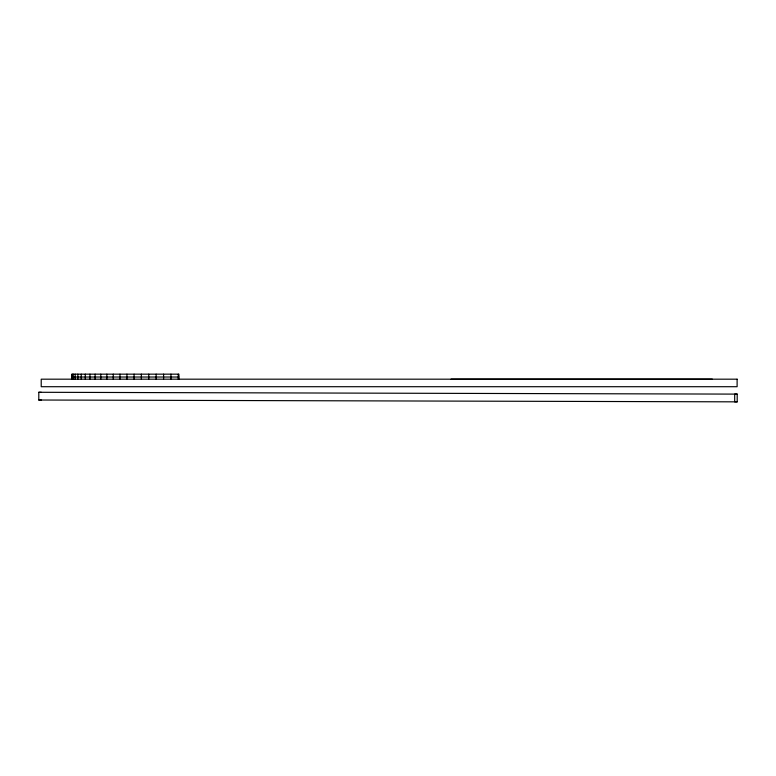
<?xml version="1.0" encoding="UTF-8"?>
<svg xmlns="http://www.w3.org/2000/svg" width="776" height="776" viewBox="0 0 776 776"><rect width="100%" height="100%" fill="white"/><g stroke="black" fill="none" stroke-linecap="round" stroke-linejoin="round"><path stroke-width="1.16" d="M71.916 377.02L178.907 377.02M451.099 379.154L712.319 379.154M38.8 392.287L737.2 394.111L737.2 401.842L38.8 400.018L38.8 392.287L41.312 392.287M737.2 394.111L734.688 394.111L734.688 401.842L737.2 401.842M38.8 400.018L41.312 400.018M178.907 379.183L178.907 374.158L71.916 374.158L71.916 379.183M178.257 374.158L178.257 379.183M170.953 374.158L170.953 379.183M163.571 374.158L163.571 379.183M156.151 374.158L156.151 379.183M148.74 374.158L148.74 379.183M141.368 374.158L141.368 379.183M134.083 374.158L134.083 379.183M126.934 374.158L126.934 379.183M119.979 374.158L119.979 379.183M113.267 374.158L113.267 379.183M106.846 374.158L106.846 379.183M100.783 374.158L100.783 379.183M95.128 374.158L95.128 379.183M89.948 374.158L89.948 379.183M85.302 374.158L85.302 379.183M81.247 374.158L81.247 379.183M77.852 374.158L77.852 379.183M75.165 374.158L75.165 379.183M73.254 374.158L73.254 379.183M72.149 374.158L72.149 379.183M737.113 379.183L41.215 379.183L41.215 386.71L737.113 386.71L737.113 379.183"/></g></svg>
